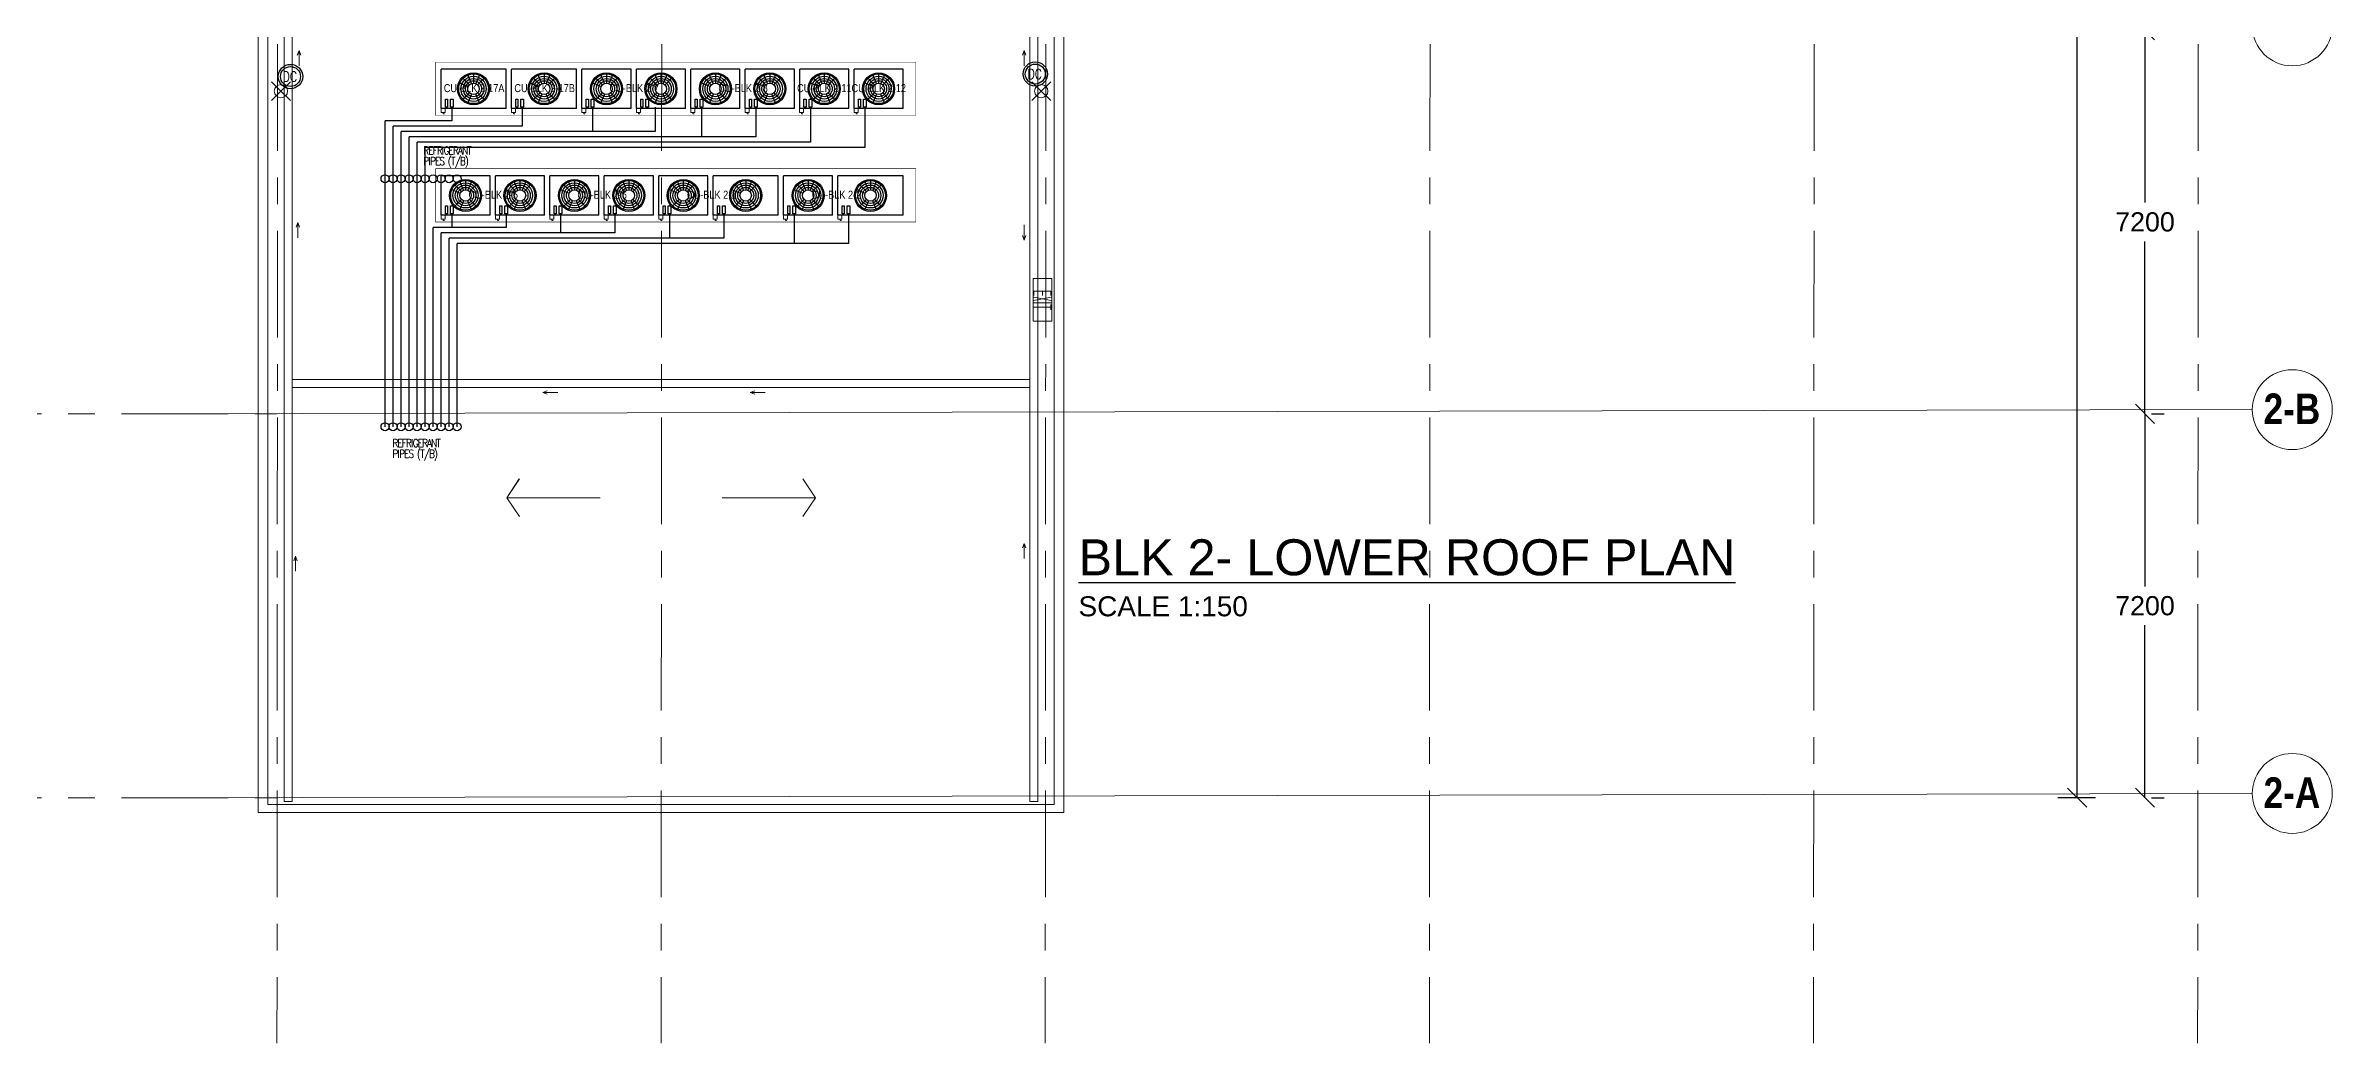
# Model space of a CAD drawing. Header units: millimetres. Extents: x -47219 to 440296, y -79832 to 7189.
# Drawn here: x 30439 to 73296, y -79832 to -61118 of the extents above; entities that cross this region are included whole.
import ezdxf

# ---------------------------------------------------------------- set-up
doc = ezdxf.new("R2010")
doc.units = ezdxf.units.MM
doc.linetypes.add('BLK_2 - 3RD STOREY  LOWER ROOF PLAN-archi clean_25 SEPT 2024$0$IDA - Grid Line', pattern=[3500, 2000, -500, 500, -500])
doc.layers.get('Defpoints').update_dxf_attribs({"color": 8, "lineweight": 9})
for name, color, linetype, lineweight in [('BLK_2 - 3RD STOREY  LOWER ROOF PLAN-archi clean_25 SEPT 2024$0$A-_ANOT----_A-2', 8, 'Continuous', 9), ('BLK_2 - 3RD STOREY  LOWER ROOF PLAN-archi clean_25 SEPT 2024$0$A-_DETA----_ED-1', 8, 'Continuous', 9), ('BLK_2 - 3RD STOREY  LOWER ROOF PLAN-archi clean_25 SEPT 2024$0$A-_GENM----_M-9', 8, 'Continuous', 9), ('BLK_2 - 3RD STOREY  LOWER ROOF PLAN-archi clean_25 SEPT 2024$0$A-_WALL----_E', 8, 'Continuous', 9), ('BLK_2 - 3RD STOREY  LOWER ROOF PLAN-archi clean_25 SEPT 2024$0$E-_LIGT----_E', 8, 'Continuous', 9), ('BLK_2 - 3RD STOREY  LOWER ROOF PLAN-archi clean_25 SEPT 2024$0$M-ACMV TEXT', 8, 'Continuous', 5), ('BLK_2 - 3RD STOREY  LOWER ROOF PLAN-archi clean_25 SEPT 2024$0$M-ACMV_Control Panel', 8, 'Continuous', 20), ('BLK_2 - 3RD STOREY  LOWER ROOF PLAN-archi clean_25 SEPT 2024$0$M-ACMV_Power', 8, 'BLK_2 - 3RD STOREY  LOWER ROOF PLAN-archi clean_25 SEPT 2024$0$REFRIGERANT', 0), ('BLK_2 - 3RD STOREY  LOWER ROOF PLAN-archi clean_25 SEPT 2024$0$S-_ANOTGRID_E', 8, 'Continuous', 9), ('BLK_2 - 3RD STOREY  LOWER ROOF PLAN-archi clean_25 SEPT 2024$0$S-_ANOTGRID_E-1', 8, 'BLK_2 - 3RD STOREY  LOWER ROOF PLAN-archi clean_25 SEPT 2024$0$IDA - Grid Line', 9), ('M-_SPRKPIEX_E-', 1, 'Continuous', 30)]:
    doc.layers.add(name, color=color, linetype=linetype, lineweight=lineweight)
for name, color, linetype in [('BLK_2 - 3RD STOREY  LOWER ROOF PLAN-archi clean_25 SEPT 2024$0$M-_ACON-MVEN-_N', 8, 'Continuous'), ('BLK_2 - 3RD STOREY  LOWER ROOF PLAN-archi clean_25 SEPT 2024$0$M-ACMV_Condensing Unit', 8, 'Continuous'), ('BLK_2 - 3RD STOREY  LOWER ROOF PLAN-archi clean_25 SEPT 2024$0$M-ACMV_Plinth', 8, 'Continuous'), ('BLK_2 - 3RD STOREY  LOWER ROOF PLAN-archi clean_25 SEPT 2024$0$M-ACMV_Ref Pipe', 8, 'BLK_2 - 3RD STOREY  LOWER ROOF PLAN-archi clean_25 SEPT 2024$0$500-1-RP'), ('DIM', 8, 'Continuous'), ('M-FIRE----_E-', 12, 'Continuous')]:
    doc.layers.add(name, color=color, linetype=linetype)
doc.styles.add('BLK 2 - 1ST STOREY PLAN$0$Arial', font='arial.ttf', dxfattribs={"height": 300})
doc.styles.add('BLK_2 - 3RD STOREY  LOWER ROOF PLAN-archi clean_25 SEPT 2024$0$Arial Narrow', font='ARIALN.TTF', dxfattribs={"height": 625})
doc.styles.add('BLK_2 - 3RD STOREY  LOWER ROOF PLAN-archi clean_25 SEPT 2024$0$Arial Narrow_B', font='ARIALNB.TTF', dxfattribs={"height": 575})
doc.styles.add('BLK_2 - 3RD STOREY  LOWER ROOF PLAN-archi clean_25 SEPT 2024$0$ROMANS', font='romans.shx', dxfattribs={"width": 0.8})
doc.styles.add('BLK_2 - 3RD STOREY  LOWER ROOF PLAN-archi clean_25 SEPT 2024$0$Standard', font='txt')
doc.styles.get("Standard").update_dxf_attribs({"font": 'arial.ttf'})
doc.styles.add('TW_Romans', font='romans.shx', dxfattribs={"width": 0.8})
doc.linetypes.add('BLK_2 - 3RD STOREY  LOWER ROOF PLAN-archi clean_25 SEPT 2024$0$500-1-RP', pattern='A,0.75,-0.5,0.75,-0.5,0.75,-0.5,0.75,-1.7,["RP",BLK_2 - 3RD STOREY  LOWER ROOF PLAN-archi clean_25 SEPT 2024$0$Standard,S=1,R=0,X=-1,Y=-0.5],-1.7', length=7.9)
doc.linetypes.add('BLK_2 - 3RD STOREY  LOWER ROOF PLAN-archi clean_25 SEPT 2024$0$REFRIGERANT', pattern='A,15,-5.08,["R",BLK_2 - 3RD STOREY  LOWER ROOF PLAN-archi clean_25 SEPT 2024$0$Standard,S=2.54,R=0,X=-2.54,Y=-1.27],-5.08', length=25.16)
doc.dimstyles.new('DIM 200', dxfattribs={"dimscale": 2000, "dimtxt": 0.18, "dimasz": 0.18, "dimexe": 0.18, "dimexo": 0.0625, "dimgap": 0.09, "dimtad": 0, "dimtih": 1, "dimtoh": 1, "dimdec": 0, "dimzin": 0, "dimdsep": 46, "dimtxsty": 'Standard', "dimblk": 'OBLIQUE', "dimcen": 0.09, "dimadec": 0, "dimazin": 0, "dimtfac": 1, "dimtdec": 0, "dimtofl": 0, "dimtmove": 0, "dimatfit": 3, "dimfxl": 1, "dimtolj": 1, "dimtzin": 0, "dimarcsym": 0})

# ---------------------------------------------------------------- blocks, each defined once
blk = doc.blocks.new('_Oblique')
at = {"color": 0, "linetype": 'ByBlock', "lineweight": -2}
blk.add_line((-0.5, -0.5), (0.5, 0.5), dxfattribs=at)
blk = doc.blocks.new('*D55')
at = {"layer": 'Defpoints', "color": 0, "transparency": 16777216}
for p in [(69786, -60825), (69786, -68025), (69786, -68025)]:
    blk.add_point(p, dxfattribs=at)
at = {"layer": 'DIM', "color": 0, "lineweight": -2, "transparency": 16777216}
for p, q in [((69786, -60825), (69786, -64061)), ((69911, -60825), (70146, -60825)), ((69786, -68025), (69786, -64788)), ((69911, -68025), (70146, -68025))]:
    blk.add_line(p, q, dxfattribs=at)
at = {"layer": 'DIM', "color": 0, "lineweight": -2, "transparency": 16777216, "xscale": 360, "yscale": 360, "zscale": 360}
for p, rotation in [((69786, -60825), 90), ((69786, -68025), 270)]:
    blk.add_blockref('_Oblique', p, dxfattribs=dict(at, rotation=rotation))
at = {"layer": 'DIM', "color": 0, "transparency": 16777216, "insert": (69786, -64425), "char_height": 360, "attachment_point": 5}
blk.add_mtext('\\A1;7200', dxfattribs=at)
blk = doc.blocks.new('*D56')
at = {"layer": 'Defpoints', "color": 0, "transparency": 16777216}
for p in [(69786, -68025), (69786, -75225), (69786, -75225)]:
    blk.add_point(p, dxfattribs=at)
at = {"layer": 'DIM', "color": 0, "lineweight": -2, "transparency": 16777216}
for p, q in [((69786, -68025), (69786, -71261)), ((69911, -68025), (70146, -68025)), ((69786, -75225), (69786, -71988)), ((69911, -75225), (70146, -75225))]:
    blk.add_line(p, q, dxfattribs=at)
at = {"layer": 'DIM', "color": 0, "lineweight": -2, "transparency": 16777216, "xscale": 360, "yscale": 360, "zscale": 360}
for p, rotation in [((69786, -68025), 90), ((69786, -75225), 270)]:
    blk.add_blockref('_Oblique', p, dxfattribs=dict(at, rotation=rotation))
at = {"layer": 'DIM', "color": 0, "transparency": 16777216, "insert": (69786, -71625), "char_height": 360, "attachment_point": 5}
blk.add_mtext('\\A1;7200', dxfattribs=at)
blk = doc.blocks.new('*D57')
at = {"layer": 'Defpoints', "color": 0, "transparency": 16777216}
for p in [(68514, 3975), (68984, 3975), (68984, -75225)]:
    blk.add_point(p, dxfattribs=at)
at = {"layer": 'DIM', "color": 0, "lineweight": -2, "transparency": 16777216}
for p, q in [((68859, 3975), (68154, 3975)), ((68514, 3975), (68514, -33816)), ((68514, -75225), (68514, -34543)), ((68859, -75225), (68154, -75225))]:
    blk.add_line(p, q, dxfattribs=at)
at = {"layer": 'DIM', "color": 0, "lineweight": -2, "transparency": 16777216, "xscale": 360, "yscale": 360, "zscale": 360}
for p, rotation in [((68514, 3975), 90), ((68514, -75225), 270)]:
    blk.add_blockref('_Oblique', p, dxfattribs=dict(at, rotation=rotation))
at = {"layer": 'DIM', "color": 0, "transparency": 16777216, "insert": (68514, -34180), "char_height": 360, "attachment_point": 5}
blk.add_mtext('\\A1;79200', dxfattribs=at)
blk = doc.blocks.new('Extinguisher')
at = {"layer": 'M-FIRE----_E-'}
for radius in [238, 195]:
    blk.add_circle((0, 0), radius, dxfattribs=at)
at = {"color": 7, "style": 'TW_Romans', "width": 0.8}
blk.add_text('DC', height=195, dxfattribs=at).set_placement((-151, -98))
blk = doc.blocks.new('BLK_2 - 3RD STOREY  LOWER ROOF PLAN-archi clean_25 SEPT 2024$0$Grid - 3_0mm Dia-3628821-BLK 2 LOWER ROOF PLAN')
at = {"layer": 'BLK_2 - 3RD STOREY  LOWER ROOF PLAN-archi clean_25 SEPT 2024$0$S-_ANOTGRID_E'}
blk.add_circle((0, 0), 3, dxfattribs=at)
blk = doc.blocks.new('BLK_2 - 3RD STOREY  LOWER ROOF PLAN-archi clean_25 SEPT 2024$0$IDA- Fire Extinguisher - 3kg AB-3508500-BLK 2 LOWER ROOF PLAN')
at = {"layer": 'BLK_2 - 3RD STOREY  LOWER ROOF PLAN-archi clean_25 SEPT 2024$0$A-_DETA----_ED-1'}
for p in [(-177, 377), (-177, 23), (177, 377), (177, 23)]:
    blk.add_line(p, (0, 200), dxfattribs=at)
blk.add_circle((0, 200), 125, dxfattribs=at)
blk = doc.blocks.new('BLK_2 - 3RD STOREY  LOWER ROOF PLAN-archi clean_25 SEPT 2024$0$IDA - Exit Sign - IDA - Exit Sign - One Side-3529375-BLK 2 LOWER ROOF PLAN')
at = {"layer": 'BLK_2 - 3RD STOREY  LOWER ROOF PLAN-archi clean_25 SEPT 2024$0$A-_DETA----_ED-1'}
for p, q in [((-164, -365), (-164, -683)), ((-84, -365), (-164, -365)), ((-49, -363), (14, -688)), ((14, -363), (-49, -688)), ((55, -363), (55, -688)), ((185, -365), (85, -365)), ((135, -365), (135, -688)), ((-84, -525), (-164, -525)), ((-164, -683), (-84, -683))]:
    blk.add_line(p, q, dxfattribs=at)
at = {"layer": 'BLK_2 - 3RD STOREY  LOWER ROOF PLAN-archi clean_25 SEPT 2024$0$E-_LIGT----_E'}
for p, q in [((-400, -700), (-400, -350)), ((-400, -350), (400, -350)), ((400, -350), (400, -700)), ((400, -700), (-400, -700))]:
    blk.add_line(p, q, dxfattribs=at)
blk = doc.blocks.new('BLK_2 - 3RD STOREY  LOWER ROOF PLAN-archi clean_25 SEPT 2024$0$PUCY')
at = {"layer": 'BLK_2 - 3RD STOREY  LOWER ROOF PLAN-archi clean_25 SEPT 2024$0$M-_ACON-MVEN-_N', "ltscale": 100}
for p, q in [((1101653, 56603), (1101653, 55863)), ((1101653, 56603), (1102573, 56603)), ((1102573, 56603), (1102573, 55863)), ((1102037, 56309), (1101901, 56445)), ((1101901, 56021), (1102037, 56157)), ((1101998, 56510), (1102072, 56332)), ((1102154, 56332), (1102228, 56510)), ((1102189, 56309), (1102325, 56445)), ((1102325, 56021), (1102189, 56157)), ((1102390, 56118), (1102212, 56192)), ((1101653, 55863), (1102573, 55863)), ((1101998, 55956), (1102072, 56134)), ((1102113, 55933), (1102113, 56126)), ((1102154, 56134), (1102228, 55956))]:
    blk.add_line(p, q, dxfattribs=at)
at = {"layer": 'BLK_2 - 3RD STOREY  LOWER ROOF PLAN-archi clean_25 SEPT 2024$0$M-_ACON-MVEN-_N'}
for points in [[(1102348, 56428), (1102348, 56578), (1102398, 56578), (1102398, 56428)], [(1102454, 56428), (1102454, 56578), (1102492, 56578), (1102492, 56428)]]:
    blk.add_lwpolyline(points, close=True, dxfattribs=at)
at = {"layer": 'BLK_2 - 3RD STOREY  LOWER ROOF PLAN-archi clean_25 SEPT 2024$0$M-_ACON-MVEN-_N', "ltscale": 100}
for radius in [300, 279, 236, 193, 193, 150, 107]:
    blk.add_circle((1102113, 56233), radius, dxfattribs=at)
blk = doc.blocks.new('BLK_2 - 3RD STOREY  LOWER ROOF PLAN-archi clean_25 SEPT 2024$0$A$C8dc4c4a2')
at = {"layer": 'BLK_2 - 3RD STOREY  LOWER ROOF PLAN-archi clean_25 SEPT 2024$0$M-ACMV_Control Panel'}
blk.add_lwpolyline([(0, 37), (0, -38), (75, -38), (75, 37)], close=True, dxfattribs=at)
blk.add_lwpolyline([(75, 0), (100, 0), (100, 25)], dxfattribs=at)
blk = doc.blocks.new('BLK_2 - 3RD STOREY  LOWER ROOF PLAN-archi clean_25 SEPT 2024$0$A$C85aab3c4')
at = {"layer": 'BLK_2 - 3RD STOREY  LOWER ROOF PLAN-archi clean_25 SEPT 2024$0$M-ACMV_Condensing Unit', "ltscale": 100}
for p, q in [((-610, 0), (-610, -740)), ((-610, 0), (610, 0)), ((610, 0), (610, -740)), ((-76, -294), (-212, -158)), ((-115, -93), (-41, -271)), ((41, -271), (115, -93)), ((76, -294), (212, -158)), ((277, -485), (99, -411)), ((-610, -740), (610, -740)), ((-212, -582), (-76, -446)), ((-115, -647), (-41, -469)), ((0, -670), (0, -477)), ((41, -469), (115, -647)), ((212, -582), (76, -446))]:
    blk.add_line(p, q, dxfattribs=at)
at = {"layer": 'BLK_2 - 3RD STOREY  LOWER ROOF PLAN-archi clean_25 SEPT 2024$0$M-ACMV_Condensing Unit'}
for points in [[(385, -175), (385, -25), (435, -25), (435, -175)], [(491, -175), (491, -25), (529, -25), (529, -175)]]:
    blk.add_lwpolyline(points, close=True, dxfattribs=at)
at = {"layer": 'BLK_2 - 3RD STOREY  LOWER ROOF PLAN-archi clean_25 SEPT 2024$0$M-ACMV_Condensing Unit', "ltscale": 100}
for radius in [300, 279, 236, 193, 193, 150, 107]:
    blk.add_circle((0, -370), radius, dxfattribs=at)
blk = doc.blocks.new('BLK_2 - 3RD STOREY  LOWER ROOF PLAN-archi clean_25 SEPT 2024$0$mep roof 1')
at = {"layer": 'BLK_2 - 3RD STOREY  LOWER ROOF PLAN-archi clean_25 SEPT 2024$0$M-ACMV_Plinth', "const_width": 10}
for points in [[(-25825, -43802), (-16825, -43802), (-16825, -44802), (-25825, -44802)], [(-25825, -43802), (-16825, -43802), (-16825, -44802), (-25825, -44802)], [(-25825, -45802), (-16825, -45802), (-16825, -46802), (-25825, -46802)], [(-25825, -45802), (-16825, -45802), (-16825, -46802), (-25825, -46802)]]:
    blk.add_lwpolyline(points, close=True, dxfattribs=at)
at = {"layer": 'BLK_2 - 3RD STOREY  LOWER ROOF PLAN-archi clean_25 SEPT 2024$0$M-ACMV_Ref Pipe', "ltscale": 0.25}
for p, q in [((-26775, -50641), (-26775, -44902)), ((-25525, -44902), (-26775, -44902)), ((-25525, -44647), (-25525, -44902)), ((-24203, -44647), (-24203, -45002)), ((-22883, -44647), (-22883, -45102)), ((-21713, -44647), (-21713, -45102)), ((-20843, -44647), (-20843, -45202)), ((-19823, -44647), (-19823, -45202)), ((-18803, -44647), (-18803, -45302)), ((-17783, -44647), (-17783, -45402)), ((-26625, -50641), (-26625, -45002)), ((-24203, -45002), (-26625, -45002)), ((-26475, -50641), (-26475, -45102)), ((-21713, -45102), (-26475, -45102)), ((-26325, -50641), (-26325, -45202)), ((-19823, -45202), (-26325, -45202)), ((-26175, -50641), (-26175, -45302)), ((-18803, -45302), (-26175, -45302)), ((-26025, -50641), (-26025, -45402)), ((-17783, -45402), (-26025, -45402)), ((-25525, -46647), (-25525, -46902)), ((-24505, -46647), (-24505, -46902)), ((-23485, -46647), (-23485, -47002)), ((-22465, -46647), (-22465, -47002)), ((-21445, -46647), (-21445, -47102)), ((-20425, -46647), (-20425, -47102)), ((-19105, -46647), (-19105, -47202)), ((-18085, -46647), (-18085, -47202)), ((-24505, -46902), (-25875, -46902)), ((-25875, -50641), (-25875, -46902)), ((-22465, -47002), (-25725, -47002)), ((-25725, -50641), (-25725, -47002)), ((-20425, -47102), (-25575, -47102)), ((-25575, -50641), (-25575, -47102)), ((-18085, -47202), (-25425, -47202)), ((-25425, -50641), (-25425, -47202))]:
    blk.add_line(p, q, dxfattribs=at)
at = {"layer": 'BLK_2 - 3RD STOREY  LOWER ROOF PLAN-archi clean_25 SEPT 2024$0$M-ACMV_Ref Pipe'}
for centre in [(-26775, -45989), (-26625, -45989), (-26475, -45989), (-26325, -45989), (-26175, -45989), (-26025, -45989), (-25875, -45989), (-25725, -45989), (-25575, -45989), (-25425, -45989), (-26775, -50641), (-26625, -50641), (-26475, -50641), (-26325, -50641), (-26175, -50641), (-26025, -50641), (-25875, -50641), (-25725, -50641), (-25575, -50641), (-25425, -50641)]:
    blk.add_circle(centre, 75, dxfattribs=at)
at = {"layer": 'BLK_2 - 3RD STOREY  LOWER ROOF PLAN-archi clean_25 SEPT 2024$0$M-ACMV_Condensing Unit', "rotation": 180}
for p in [(-25115, -44672), (-23793, -44672), (-20015, -46672), (-17675, -46672)]:
    blk.add_blockref('BLK_2 - 3RD STOREY  LOWER ROOF PLAN-archi clean_25 SEPT 2024$0$A$C85aab3c4', p, dxfattribs=at)
at = {"layer": 'BLK_2 - 3RD STOREY  LOWER ROOF PLAN-archi clean_25 SEPT 2024$0$M-ACMV_Condensing Unit', "ltscale": 100, "rotation": 180}
for p in [(1079490, 11931), (1080510, 11931), (1081530, 11931), (1082550, 11931), (1083570, 11931), (1084590, 11931), (1076848, 9931), (1077868, 9931), (1078888, 9931), (1079908, 9931), (1080928, 9931), (1083268, 9931)]:
    blk.add_blockref('BLK_2 - 3RD STOREY  LOWER ROOF PLAN-archi clean_25 SEPT 2024$0$PUCY', p, dxfattribs=at)
at = {"layer": 'BLK_2 - 3RD STOREY  LOWER ROOF PLAN-archi clean_25 SEPT 2024$0$M-ACMV_Power', "rotation": 270}
for p in [(-25687, -44672), (-24366, -44672), (-23046, -44672), (-22026, -44672), (-21006, -44672), (-19986, -44672), (-18966, -44672), (-17946, -44672), (-25687, -46672), (-24667, -46672), (-23647, -46672), (-22627, -46672), (-21607, -46672), (-20587, -46672), (-19267, -46672), (-18247, -46672)]:
    blk.add_blockref('BLK_2 - 3RD STOREY  LOWER ROOF PLAN-archi clean_25 SEPT 2024$0$A$C8dc4c4a2', p, dxfattribs=at)
at = {"layer": 'BLK_2 - 3RD STOREY  LOWER ROOF PLAN-archi clean_25 SEPT 2024$0$M-ACMV TEXT', "char_height": 150, "width": 1401.14, "attachment_point": 1, "style": 'BLK_2 - 3RD STOREY  LOWER ROOF PLAN-archi clean_25 SEPT 2024$0$Arial Narrow'}
for s, insert in [('CU-BLK 2-17A', (-25673, -44214)), ('CU-BLK 2-17B', (-24351, -44214)), ('CU-BLK 2-7', (-22567, -44214)), ('CU-BLK 2-8', (-20527, -44214)), ('CU-BLK 2-11', (-19051, -44214)), ('CU-BLK 2-12', (-18031, -44214)), ('CU-BLK 2-5', (-25209, -46214)), ('CU-BLK 2-6', (-23169, -46214)), ('CU-BLK 2-1', (-21115, -46214)), ('CU-BLK 2-2', (-18775, -46214))]:
    blk.add_mtext(s, dxfattribs=dict(at, insert=insert))
at = {"layer": 'BLK_2 - 3RD STOREY  LOWER ROOF PLAN-archi clean_25 SEPT 2024$0$M-ACMV TEXT', "char_height": 150, "width": 1208.48, "attachment_point": 7, "line_spacing_factor": 0.8, "style": 'BLK_2 - 3RD STOREY  LOWER ROOF PLAN-archi clean_25 SEPT 2024$0$ROMANS'}
for insert in [(-26056, -45784), (-26635, -51274)]:
    blk.add_mtext('{\\T0.8;REFRIGERANT PIPES (T/B)}', dxfattribs=dict(at, insert=insert))
blk = doc.blocks.new('BLK_2 - 3RD STOREY  LOWER ROOF PLAN-archi clean_25 SEPT 2024$0$IDA - Fall - Fall-L-2-4331800-BLK 2 LOWER ROOF PLAN')
at = {"layer": 'BLK_2 - 3RD STOREY  LOWER ROOF PLAN-archi clean_25 SEPT 2024$0$A-_ANOT----_A-2'}
for p, q in [((-2.56, 1.41), (-3.5, 0)), ((-3.5, 0), (3.5, 0)), ((-2.55, -1.41), (-3.5, 0))]:
    blk.add_line(p, q, dxfattribs=at)
blk = doc.blocks.new('BLK_2 - 3RD STOREY  LOWER ROOF PLAN-archi clean_25 SEPT 2024$0$blk2 drain arrow - blk2 drain arrow-4025471-BLK2 LOWER ROOF RAIN WATER DOWN PIPE')
at = {"layer": 'BLK_2 - 3RD STOREY  LOWER ROOF PLAN-archi clean_25 SEPT 2024$0$A-_GENM----_M-9'}
for p, q in [((-285, 0), (-198, 32)), ((0, 0), (-285, 0)), ((-285, 0), (-198, -32))]:
    blk.add_line(p, q, dxfattribs=at)
blk = doc.blocks.new('BLK_2 - 3RD STOREY  LOWER ROOF PLAN-archi clean_25 SEPT 2024')
at = {"layer": 'BLK_2 - 3RD STOREY  LOWER ROOF PLAN-archi clean_25 SEPT 2024$0$A-_WALL----_E'}
for p, q in [((-96895, -118227), (-96895, -38477)), ((-96715, -38627), (-96715, -118077)), ((-81975, -118077), (-81975, -99502)), ((-81795, -99652), (-81795, -118227)), ((-96132, -103936), (-96163, -104023)), ((-96132, -103936), (-96100, -104023)), ((-96132, -104221), (-96132, -103936)), ((-82541, -103936), (-82572, -104023)), ((-82541, -103936), (-82509, -104023)), ((-82541, -104221), (-82541, -103936)), ((-96152, -107164), (-96183, -107251)), ((-96152, -107164), (-96120, -107251)), ((-96152, -107449), (-96152, -107164)), ((-82541, -107492), (-82572, -107406)), ((-82541, -107207), (-82541, -107492)), ((-82541, -107492), (-82509, -107406)), ((-91565, -110351), (-91479, -110319)), ((-91565, -110351), (-91479, -110382)), ((-91280, -110351), (-91565, -110351)), ((-87677, -110351), (-87591, -110319)), ((-87677, -110351), (-87591, -110382)), ((-87392, -110351), (-87677, -110351)), ((-99117, -110752), (-59522, -110673)), ((-92002, -111971), (-92238, -112324)), ((-86688, -111971), (-86452, -112324)), ((-92238, -112324), (-90488, -112324)), ((-92000, -112677), (-92238, -112324)), ((-86452, -112324), (-88202, -112324)), ((-96200, -113420), (-96231, -113507)), ((-96200, -113420), (-96168, -113507)), ((-96200, -113705), (-96200, -113420)), ((-82541, -113181), (-82572, -113267)), ((-82541, -113181), (-82509, -113267)), ((-82541, -113466), (-82541, -113181)), ((-99117, -117952), (-59522, -117873)), ((-96895, -118227), (-96670, -118227)), ((-96715, -118077), (-81975, -118077)), ((-82020, -118227), (-96670, -118227)), ((-82020, -118227), (-81795, -118227))]:
    blk.add_line(p, q, dxfattribs=at)
for points in [[(-96258, -118021), (-96258, -38671), (-96408, -38671), (-96408, -118021)], [(-82432, -118022), (-82432, -99491), (-82282, -99491), (-82282, -118022)], [(-96258, -110255), (-82432, -110255), (-82432, -110105), (-96258, -110105)]]:
    blk.add_lwpolyline(points, close=True, dxfattribs=at)
at = {"layer": 'BLK_2 - 3RD STOREY  LOWER ROOF PLAN-archi clean_25 SEPT 2024$0$S-_ANOTGRID_E-1'}
for p, q in [((-96493, -37319), (-96545, -122559)), ((-89293, -37319), (-89345, -122559)), ((-82093, -37319), (-82145, -122559)), ((-74893, -37319), (-74945, -122559)), ((-67693, -37319), (-67745, -122559)), ((-60493, -37319), (-60545, -122559)), ((-141459, -110752), (-96555, -110752)), ((-141459, -117952), (-96555, -117952))]:
    blk.add_line(p, q, dxfattribs=at)
at = {"layer": 'BLK_2 - 3RD STOREY  LOWER ROOF PLAN-archi clean_25 SEPT 2024$0$A-_WALL----_E'}
for name, p in [('BLK_2 - 3RD STOREY  LOWER ROOF PLAN-archi clean_25 SEPT 2024$0$mep roof 1', (-67745, -60352)), ('BLK_2 - 3RD STOREY  LOWER ROOF PLAN-archi clean_25 SEPT 2024$0$blk2 drain arrow - blk2 drain arrow-4025471-BLK2 LOWER ROOF RAIN WATER DOWN PIPE', (-91280, -110351)), ('BLK_2 - 3RD STOREY  LOWER ROOF PLAN-archi clean_25 SEPT 2024$0$blk2 drain arrow - blk2 drain arrow-4025471-BLK2 LOWER ROOF RAIN WATER DOWN PIPE', (-87392, -110351))]:
    blk.add_blockref(name, p, dxfattribs=at)
for name, p, xscale, yscale, zscale, rotation in [('BLK_2 - 3RD STOREY  LOWER ROOF PLAN-archi clean_25 SEPT 2024$0$Grid - 3_0mm Dia-3628821-BLK 2 LOWER ROOF PLAN', (-58772, -103473), 249.9999999999999, 249.9999999999999, 249.9999999999999, 269.9999999999989), ('BLK_2 - 3RD STOREY  LOWER ROOF PLAN-archi clean_25 SEPT 2024$0$Grid - 3_0mm Dia-3628821-BLK 2 LOWER ROOF PLAN', (-58772, -110673), 249.9999999999999, 249.9999999999999, 249.9999999999999, 269.9999999999989), ('BLK_2 - 3RD STOREY  LOWER ROOF PLAN-archi clean_25 SEPT 2024$0$IDA - Fall - Fall-L-2-4331800-BLK 2 LOWER ROOF PLAN', (-87327, -112324), -250, 250, 250, 359.9999999999992), ('BLK_2 - 3RD STOREY  LOWER ROOF PLAN-archi clean_25 SEPT 2024$0$Grid - 3_0mm Dia-3628821-BLK 2 LOWER ROOF PLAN', (-58772, -117873), 249.9999999999999, 249.9999999999999, 249.9999999999999, 269.9999999999989)]:
    blk.add_blockref(name, p, dxfattribs=dict(at, xscale=xscale, yscale=yscale, zscale=zscale, rotation=rotation))
for name, p, rotation in [('BLK_2 - 3RD STOREY  LOWER ROOF PLAN-archi clean_25 SEPT 2024$0$blk2 drain arrow - blk2 drain arrow-4025471-BLK2 LOWER ROOF RAIN WATER DOWN PIPE', (-96132, -104221), 270), ('BLK_2 - 3RD STOREY  LOWER ROOF PLAN-archi clean_25 SEPT 2024$0$blk2 drain arrow - blk2 drain arrow-4025471-BLK2 LOWER ROOF RAIN WATER DOWN PIPE', (-82541, -104221), 270), ('BLK_2 - 3RD STOREY  LOWER ROOF PLAN-archi clean_25 SEPT 2024$0$IDA- Fire Extinguisher - 3kg AB-3508500-BLK 2 LOWER ROOF PLAN', (-96670, -104699), 270), ('BLK_2 - 3RD STOREY  LOWER ROOF PLAN-archi clean_25 SEPT 2024$0$IDA- Fire Extinguisher - 3kg AB-3508500-BLK 2 LOWER ROOF PLAN', (-82020, -104699), 90), ('BLK_2 - 3RD STOREY  LOWER ROOF PLAN-archi clean_25 SEPT 2024$0$blk2 drain arrow - blk2 drain arrow-4025471-BLK2 LOWER ROOF RAIN WATER DOWN PIPE', (-96152, -107449), 270), ('BLK_2 - 3RD STOREY  LOWER ROOF PLAN-archi clean_25 SEPT 2024$0$IDA - Exit Sign - IDA - Exit Sign - One Side-3529375-BLK 2 LOWER ROOF PLAN', (-81673, -108614), 270), ('BLK_2 - 3RD STOREY  LOWER ROOF PLAN-archi clean_25 SEPT 2024$0$blk2 drain arrow - blk2 drain arrow-4025471-BLK2 LOWER ROOF RAIN WATER DOWN PIPE', (-82541, -113466), 270)]:
    blk.add_blockref(name, p, dxfattribs=dict(at, rotation=rotation))
at = {"layer": 'BLK_2 - 3RD STOREY  LOWER ROOF PLAN-archi clean_25 SEPT 2024$0$A-_WALL----_E', "xscale": -1}
for p, rotation in [((-82541, -107207), 270), ((-96200, -113705), 89.99999999999977)]:
    blk.add_blockref('BLK_2 - 3RD STOREY  LOWER ROOF PLAN-archi clean_25 SEPT 2024$0$blk2 drain arrow - blk2 drain arrow-4025471-BLK2 LOWER ROOF RAIN WATER DOWN PIPE', p, dxfattribs=dict(at, rotation=rotation))
at = {"layer": 'BLK_2 - 3RD STOREY  LOWER ROOF PLAN-archi clean_25 SEPT 2024$0$A-_WALL----_E', "xscale": 250, "yscale": 250, "zscale": 250}
blk.add_blockref('BLK_2 - 3RD STOREY  LOWER ROOF PLAN-archi clean_25 SEPT 2024$0$IDA - Fall - Fall-L-2-4331800-BLK 2 LOWER ROOF PLAN', (-91363, -112324), dxfattribs=at)
at = {"layer": 'BLK_2 - 3RD STOREY  LOWER ROOF PLAN-archi clean_25 SEPT 2024$0$A-_WALL----_E', "char_height": 575, "width": 1262.66, "attachment_point": 1, "style": 'BLK_2 - 3RD STOREY  LOWER ROOF PLAN-archi clean_25 SEPT 2024$0$Arial Narrow_B'}
for s, insert in [('2-B', (-59309, -110370)), ('2-A', (-59309, -117570))]:
    blk.add_mtext(s, dxfattribs=dict(at, insert=insert))

msp = doc.modelspace()

# ---------------------------------------------------------------- block references
at = {"layer": 'M-_SPRKPIEX_E-'}
msp.add_blockref('BLK_2 - 3RD STOREY  LOWER ROOF PLAN-archi clean_25 SEPT 2024', (131318.5, 42727.7), dxfattribs=at)
at = {"layer": 'M-FIRE----_E-', "xscale": 0.9600000000000002, "yscale": 0.9600000000000002, "zscale": 0.9600000000000002}
for p in [(35027, -61696.6), (48987.3, -61649.3)]:
    msp.add_blockref('Extinguisher', p, dxfattribs=at)

# ---------------------------------------------------------------- texts
at = {"color": 5, "insert": (49797.1, -70377.4), "char_height": 675, "width": 12347.698, "attachment_point": 1, "style": 'BLK 2 - 1ST STOREY PLAN$0$Arial'}
msp.add_mtext('{\\LBLK 2- LOWER ROOF PLAN}', dxfattribs=at)
at = {"insert": (49797.1, -71446.2), "char_height": 375, "width": 3799.999, "attachment_point": 1, "style": 'BLK 2 - 1ST STOREY PLAN$0$Arial'}
msp.add_mtext('SCALE 1:150', dxfattribs=at)

# ---------------------------------------------------------------- dimensions: what is measured, and where the dimension line sits
at = {"layer": 'DIM'}
dim = msp.add_linear_dim(base=(68513.8, 3975.3), p1=(68984.2, -75224.7), p2=(68984.2, 3975.3), angle=90, dimstyle='DIM 200', dxfattribs=at)
dim.commit()
dim.dimension.update_dxf_attribs({"geometry": '*D57', "text_midpoint": (68513.8, -34179.6), "dimtype": 160})
for base, p1, p2, picture, middle in [((69786.2, -68024.7), (69786.2, -60824.7), (69786.2, -68024.7), '*D55', (69786.2, -64424.7)), ((69786.2, -75224.7), (69786.2, -68024.7), (69786.2, -75224.7), '*D56', (69786.2, -71624.7))]:
    dim = msp.add_linear_dim(base=base, p1=p1, p2=p2, angle=90, dimstyle='DIM 200', override={"dimtmove": 1}, dxfattribs=at)
    dim.commit()
    dim.dimension.update_dxf_attribs({"geometry": picture, "text_midpoint": middle})

doc.saveas('drawing.dxf')
